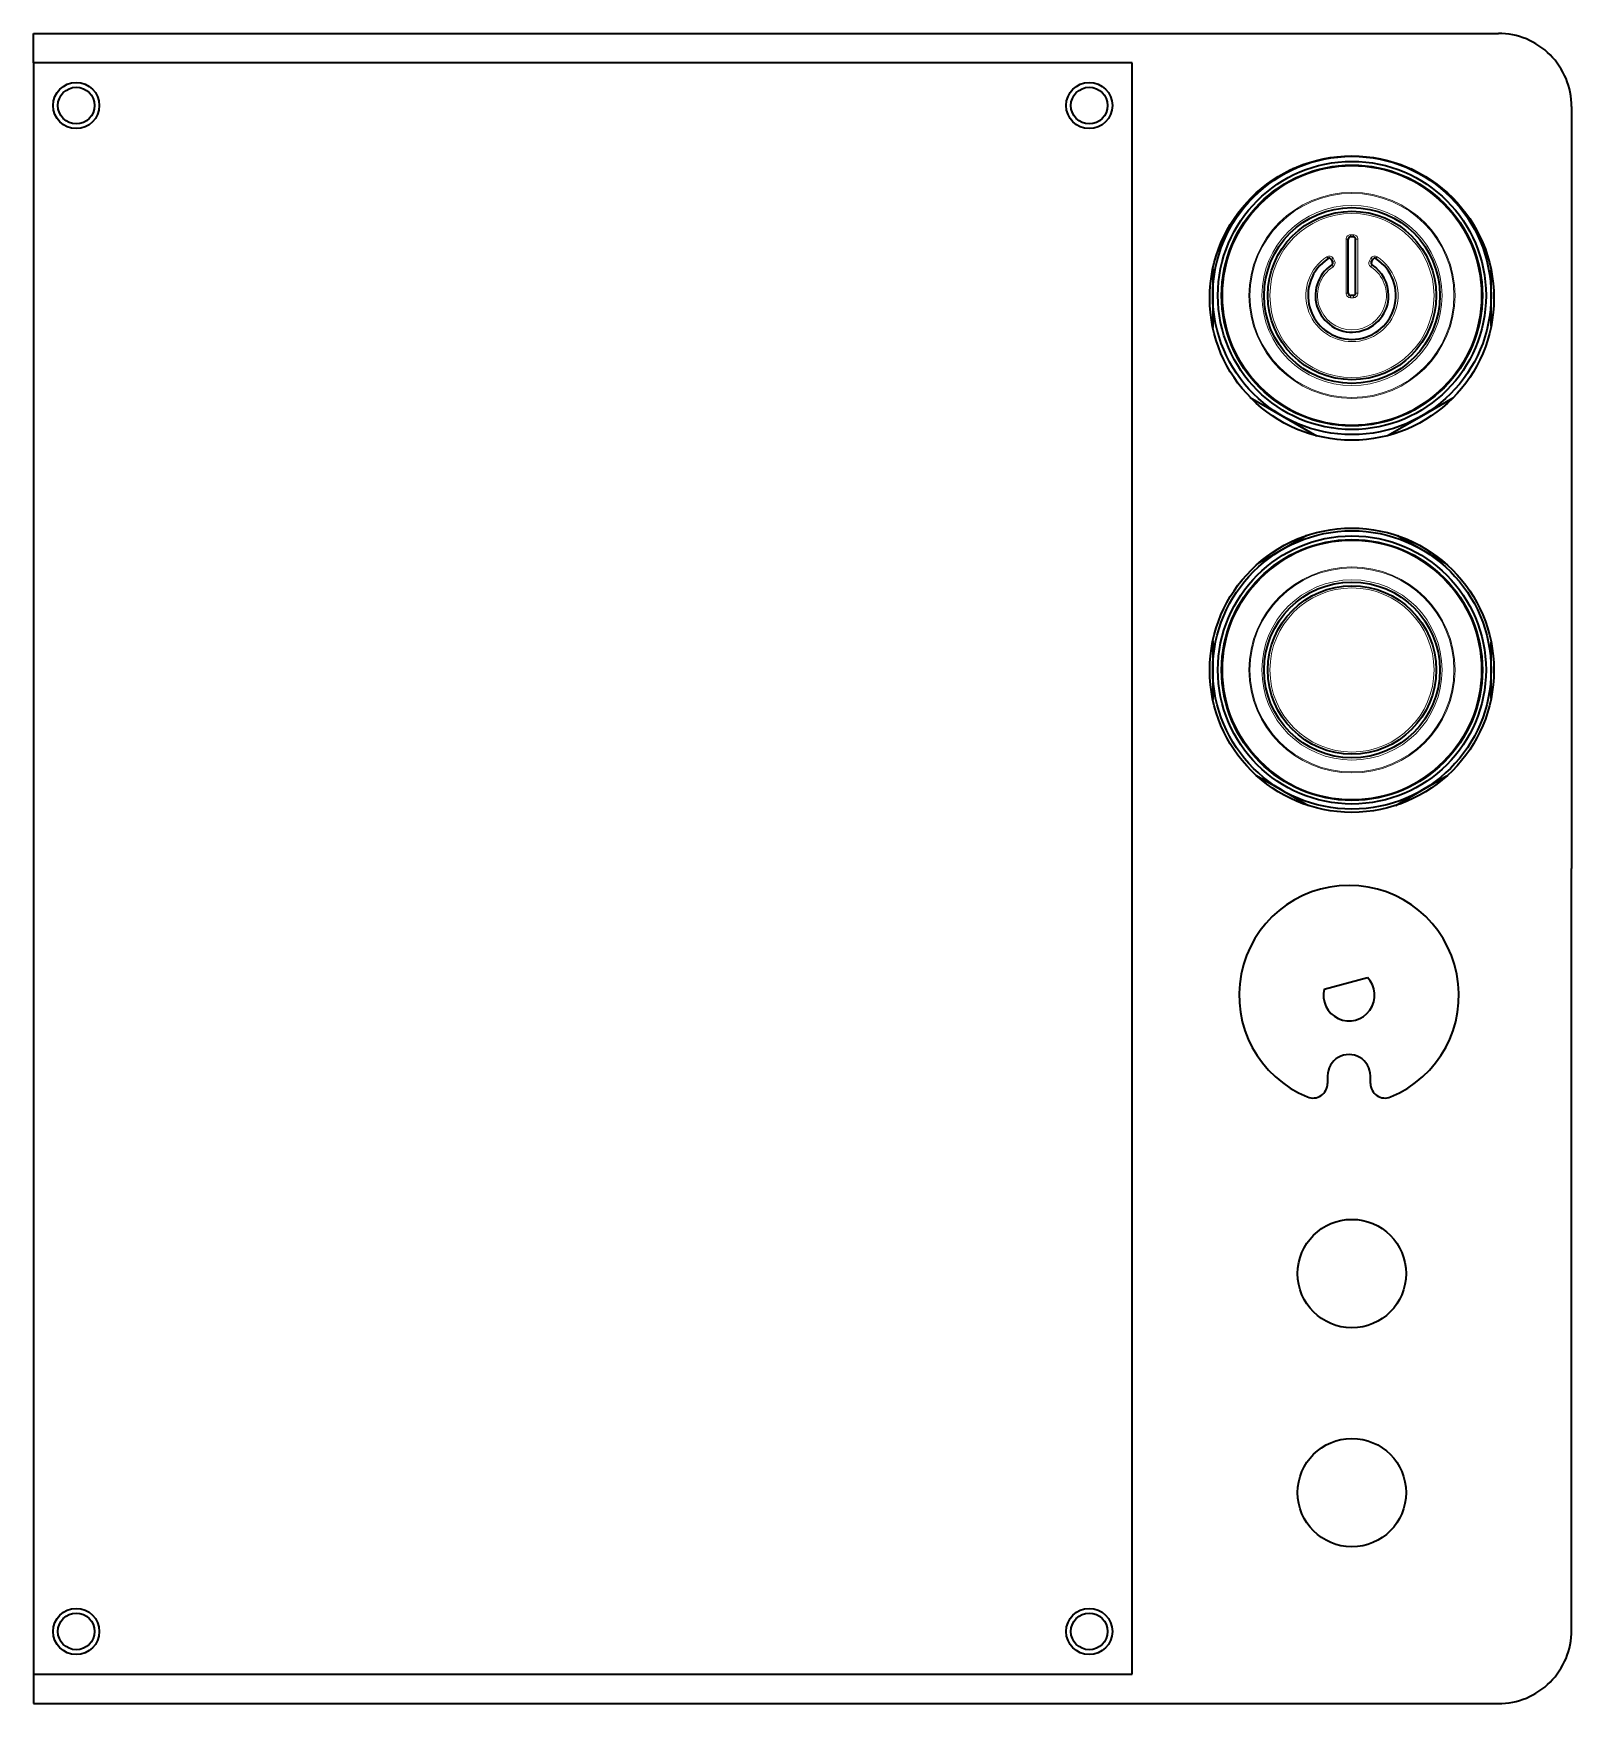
# Model space of a CAD drawing. Extents: x 456 to 560, y 299 to 413.
import ezdxf

# ---------------------------------------------------------------- set-up
doc = ezdxf.new("R2010")
doc.units = 0

msp = doc.modelspace()

# ---------------------------------------------------------------- linework, layer by layer
at = {"color": 7, "lineweight": 35}
for p, q in [((455.5, 412.600006), (555.5, 412.600006)), ((455.5, 410.600006), (455.5, 300.600006)), ((530.5, 410.600006), (455.5, 410.600006)), ((530.5, 300.600006), (530.5, 410.600006)), ((560.5, 407.600006), (560.5, 355.600006)), ((560.5, 303.600006), (560.5, 355.600006)), ((455.5, 300.600006), (530.5, 300.600006)), ((455.5, 298.600006), (555.5, 298.600006))]:
    msp.add_line(p, q, dxfattribs=at)
at = {"color": 7, "lineweight": 35, "ltscale": 0.05}
for p, q in [((455.5, 410.600006), (455.5, 412.600006)), ((455.5, 300.600006), (455.5, 298.600006))]:
    msp.add_line(p, q, dxfattribs=at)
at = {"color": 7, "lineweight": 35, "ltscale": 0.026923}
msp.add_line((540.758179, 402.939026), (539.825562, 402.400543), dxfattribs=at)
at = {"color": 7, "lineweight": 35, "ltscale": 0.022115}
msp.add_line((541.524292, 403.381317), (540.758179, 402.939026), dxfattribs=at)
at = {"color": 7, "lineweight": 35, "ltscale": 0.020342}
msp.add_line((550.258179, 402.939026), (549.553528, 403.345856), dxfattribs=at)
at = {"color": 7, "lineweight": 35, "ltscale": 0.024472}
msp.add_line((551.105896, 402.449585), (550.258179, 402.939026), dxfattribs=at)
at = {"color": 7, "lineweight": 13, "ltscale": 0.0925}
for p, q in [((545.108154, 394.861786), (545.108154, 398.561768)), ((545.908203, 398.561768), (545.908203, 394.861786))]:
    msp.add_line(p, q, dxfattribs=at)
at = {"color": 7, "lineweight": 13, "ltscale": 0.003751}
for p, q in [((545.258179, 398.561768), (545.108154, 398.561768)), ((545.408203, 398.711761), (545.408203, 398.861786)), ((545.608154, 398.861786), (545.608154, 398.711761)), ((545.908203, 398.561768), (545.758179, 398.561768)), ((544.085144, 397.176514), (544.215088, 397.251526)), ((547.142822, 397.227295), (547.224609, 397.353088)), ((545.258179, 394.861786), (545.108154, 394.861786)), ((545.908203, 394.861786), (545.758179, 394.861786))]:
    msp.add_line(p, q, dxfattribs=at)
at = {"color": 7, "lineweight": 35, "ltscale": 0.0925}
for p, q in [((545.258179, 394.861786), (545.258179, 398.561768)), ((545.758179, 394.861786), (545.758179, 398.561768))]:
    msp.add_line(p, q, dxfattribs=at)
at = {"color": 7, "lineweight": 13, "ltscale": 0.004999}
for p, q in [((545.408203, 398.861786), (545.608154, 398.861786)), ((545.608154, 394.561768), (545.408203, 394.561768))]:
    msp.add_line(p, q, dxfattribs=at)
at = {"color": 7, "lineweight": 35, "ltscale": 0.004999}
for p, q in [((545.608154, 398.711761), (545.408203, 398.711761)), ((545.608154, 394.711761), (545.408203, 394.711761))]:
    msp.add_line(p, q, dxfattribs=at)
at = {"color": 7, "lineweight": 13, "ltscale": 0.00375}
for p, q in [((543.873535, 397.227295), (543.791809, 397.353088)), ((544.219849, 396.677155), (544.137634, 396.802612)), ((544.315186, 397.078064), (544.185303, 397.003052)), ((546.701172, 397.078064), (546.831055, 397.003052)), ((546.796509, 396.677155), (546.878723, 396.802612)), ((546.931213, 397.176514), (546.801331, 397.251526)), ((545.408203, 394.711761), (545.408203, 394.561768)), ((545.608154, 394.561768), (545.608154, 394.711761))]:
    msp.add_line(p, q, dxfattribs=at)
at = {"color": 7, "lineweight": 35, "ltscale": 0.005008}
for p, q in [((544.085144, 397.176514), (544.185303, 397.003052)), ((546.831055, 397.003052), (546.931213, 397.176514))]:
    msp.add_line(p, q, dxfattribs=at)
at = {"color": 7, "lineweight": 13, "ltscale": 0.005007}
msp.add_line((544.215088, 397.251526), (544.315186, 397.078064), dxfattribs=at)
at = {"color": 7, "lineweight": 13, "ltscale": 0.005008}
msp.add_line((546.701172, 397.078064), (546.801331, 397.251526), dxfattribs=at)
at = {"color": 7, "lineweight": 35, "ltscale": 0.045544}
msp.add_line((536.008179, 396.533508), (536.008179, 394.711761), dxfattribs=at)
at = {"color": 7, "lineweight": 35, "ltscale": 0.043568}
msp.add_line((555.008179, 394.711761), (555.008179, 396.454468), dxfattribs=at)
at = {"color": 7, "lineweight": 35, "ltscale": 0.054481}
msp.add_line((536.008179, 394.711761), (536.008179, 392.532532), dxfattribs=at)
at = {"color": 7, "lineweight": 35, "ltscale": 0.052503}
msp.add_line((555.008179, 392.611633), (555.008179, 394.711761), dxfattribs=at)
at = {"color": 7, "lineweight": 35, "ltscale": 0.06331}
msp.add_line((538.565063, 387.750732), (540.758179, 386.484528), dxfattribs=at)
at = {"color": 7, "lineweight": 35, "ltscale": 0.062221}
msp.add_line((550.258179, 386.484528), (552.413574, 387.728943), dxfattribs=at)
at = {"color": 7, "lineweight": 35, "ltscale": 0.067408}
msp.add_line((540.758179, 386.484528), (543.093262, 385.136383), dxfattribs=at)
at = {"color": 7, "lineweight": 35, "ltscale": 0.067006}
msp.add_line((547.937012, 385.144409), (550.258179, 386.484528), dxfattribs=at)
at = {"color": 7, "lineweight": 35, "ltscale": 0.047995}
msp.add_line((540.758179, 377.378815), (539.095581, 376.418915), dxfattribs=at)
at = {"color": 7, "lineweight": 35, "ltscale": 0.047194}
msp.add_line((542.393005, 378.322693), (540.758179, 377.378815), dxfattribs=at)
at = {"color": 7, "lineweight": 35, "ltscale": 0.046503}
msp.add_line((550.258179, 377.378815), (548.647278, 378.308899), dxfattribs=at)
at = {"color": 7, "lineweight": 35, "ltscale": 0.046616}
msp.add_line((551.872986, 376.446503), (550.258179, 377.378815), dxfattribs=at)
at = {"color": 7, "lineweight": 35, "ltscale": 0.049584}
msp.add_line((536.008179, 371.134949), (536.008179, 369.151581), dxfattribs=at)
at = {"color": 7, "lineweight": 35, "ltscale": 0.047572}
msp.add_line((555.008179, 369.151581), (555.008179, 371.054443), dxfattribs=at)
at = {"color": 7, "lineweight": 35, "ltscale": 0.050485}
msp.add_line((536.008179, 369.151581), (536.008179, 367.132172), dxfattribs=at)
at = {"color": 7, "lineweight": 35, "ltscale": 0.048505}
msp.add_line((555.008179, 367.211365), (555.008179, 369.151581), dxfattribs=at)
at = {"color": 7, "lineweight": 35, "ltscale": 0.051344}
msp.add_line((538.979553, 361.951233), (540.758179, 360.924347), dxfattribs=at)
at = {"color": 7, "lineweight": 35, "ltscale": 0.050032}
msp.add_line((550.258179, 360.924347), (551.991333, 361.924957), dxfattribs=at)
at = {"color": 7, "lineweight": 35, "ltscale": 0.051441}
msp.add_line((540.758179, 360.924347), (542.540161, 359.895538), dxfattribs=at)
at = {"color": 7, "lineweight": 35, "ltscale": 0.05085}
msp.add_line((548.496704, 359.907349), (550.258179, 360.924347), dxfattribs=at)
at = {"color": 7, "lineweight": 35, "ltscale": 0.076485}
msp.add_line((543.607544, 347.374268), (546.562683, 348.166107), dxfattribs=at)
at = {"color": 7, "lineweight": 35, "ltscale": 0.012811}
for p, q in [((543.84668, 341.444427), (543.84668, 340.932007)), ((546.76355, 340.932007), (546.76355, 341.444427))]:
    msp.add_line(p, q, dxfattribs=at)
at = {"color": 7, "lineweight": 35}
for centre, radius in [((458.424988, 407.675018), 1.575), ((458.424988, 407.675018), 1.25), ((527.575012, 407.675018), 1.575), ((527.575012, 407.675018), 1.25), ((545.5, 394.533295), 9.7), ((545.508179, 394.711761), 9.5), ((545.508179, 394.711761), 9.15), ((545.508179, 394.711761), 8.9), ((545.508179, 394.711761), 6), ((545.508179, 394.711761), 5.75), ((545.5, 369.133301), 9.7), ((545.508179, 369.151581), 9.5), ((545.508179, 369.151581), 9.15), ((545.508179, 369.151581), 8.9), ((545.508179, 369.151581), 6), ((545.508179, 369.151581), 5.75), ((545.5, 327.950897), 3.7), ((545.5, 312.999146), 3.7), ((458.424988, 303.524994), 1.575), ((458.424988, 303.524994), 1.25), ((527.575012, 303.524994), 1.575), ((527.575012, 303.524994), 1.25)]:
    msp.add_circle(centre, radius, dxfattribs=at)
at = {"color": 7, "lineweight": 13}
for centre, radius in [((545.508179, 394.711761), 8.819862), ((545.508179, 394.711761), 7.032798), ((545.508179, 394.711761), 6.962936), ((545.508179, 394.711761), 6.15), ((545.508179, 394.711761), 5.6), ((545.508179, 369.151581), 8.819862), ((545.508179, 369.151581), 7.032798), ((545.508179, 369.151581), 6.962936), ((545.508179, 369.151581), 6.15), ((545.508179, 369.151581), 5.6)]:
    msp.add_circle(centre, radius, dxfattribs=at)
at = {"color": 7, "lineweight": 35}
for centre, radius, start, end in [((555.5, 407.600006), 5, 0, 90.000003), ((545.408203, 398.561768), 0.15, 89.999996, 179.999995), ((545.608154, 398.561768), 0.15, 359.999999, 90.000003), ((545.508179, 394.711761), 3, 123.016966, 56.983039), ((545.508179, 394.711761), 2.5, 123.24489, 360), ((543.955261, 397.101532), 0.15, 29.999997, 123.016966), ((544.05542, 396.92807), 0.15, 303.244891, 30.000001), ((546.960938, 396.92807), 0.15, 149.999997, 236.75511), ((545.508179, 394.711761), 2.5, 0, 56.755109), ((547.061096, 397.101532), 0.15, 56.983039, 149.999997), ((545.408203, 394.861786), 0.15, 180.000005, 270.000004), ((545.608154, 394.861786), 0.15, 269.999997, 0.000001), ((545.305115, 346.949158), 7.5, 292.223316, 247.776679), ((545.305115, 346.949158), 1.75, 165.940716, 44.059283), ((545.305115, 341.444427), 1.458414, 0, 180.000005), ((542.84668, 340.932007), 1, 247.776679, 0), ((547.76355, 340.932007), 1, 180.000005, 292.223316), ((555.5, 303.600006), 5, 269.999997, 360)]:
    msp.add_arc(centre, radius, start, end, dxfattribs=at)
at = {"color": 7, "lineweight": 13}
for centre, radius, start, end in [((545.408203, 398.561768), 0.3, 90.000003, 180.000005), ((545.608154, 398.561768), 0.3, 0, 90.000003), ((545.508179, 394.711761), 3.15, 123.016966, 56.983039), ((543.955261, 397.101532), 0.3, 30.000001, 123.016966), ((544.05542, 396.92807), 0.3, 303.244891, 29.999997), ((546.960938, 396.92807), 0.3, 149.999997, 236.75511), ((547.061096, 397.101532), 0.3, 56.983039, 149.999997), ((545.508179, 394.711761), 2.35, 123.24489, 56.755109), ((545.408203, 394.861786), 0.3, 179.999995, 269.999997), ((545.608154, 394.861786), 0.3, 269.999997, 360)]:
    msp.add_arc(centre, radius, start, end, dxfattribs=at)

doc.saveas('drawing.dxf')
